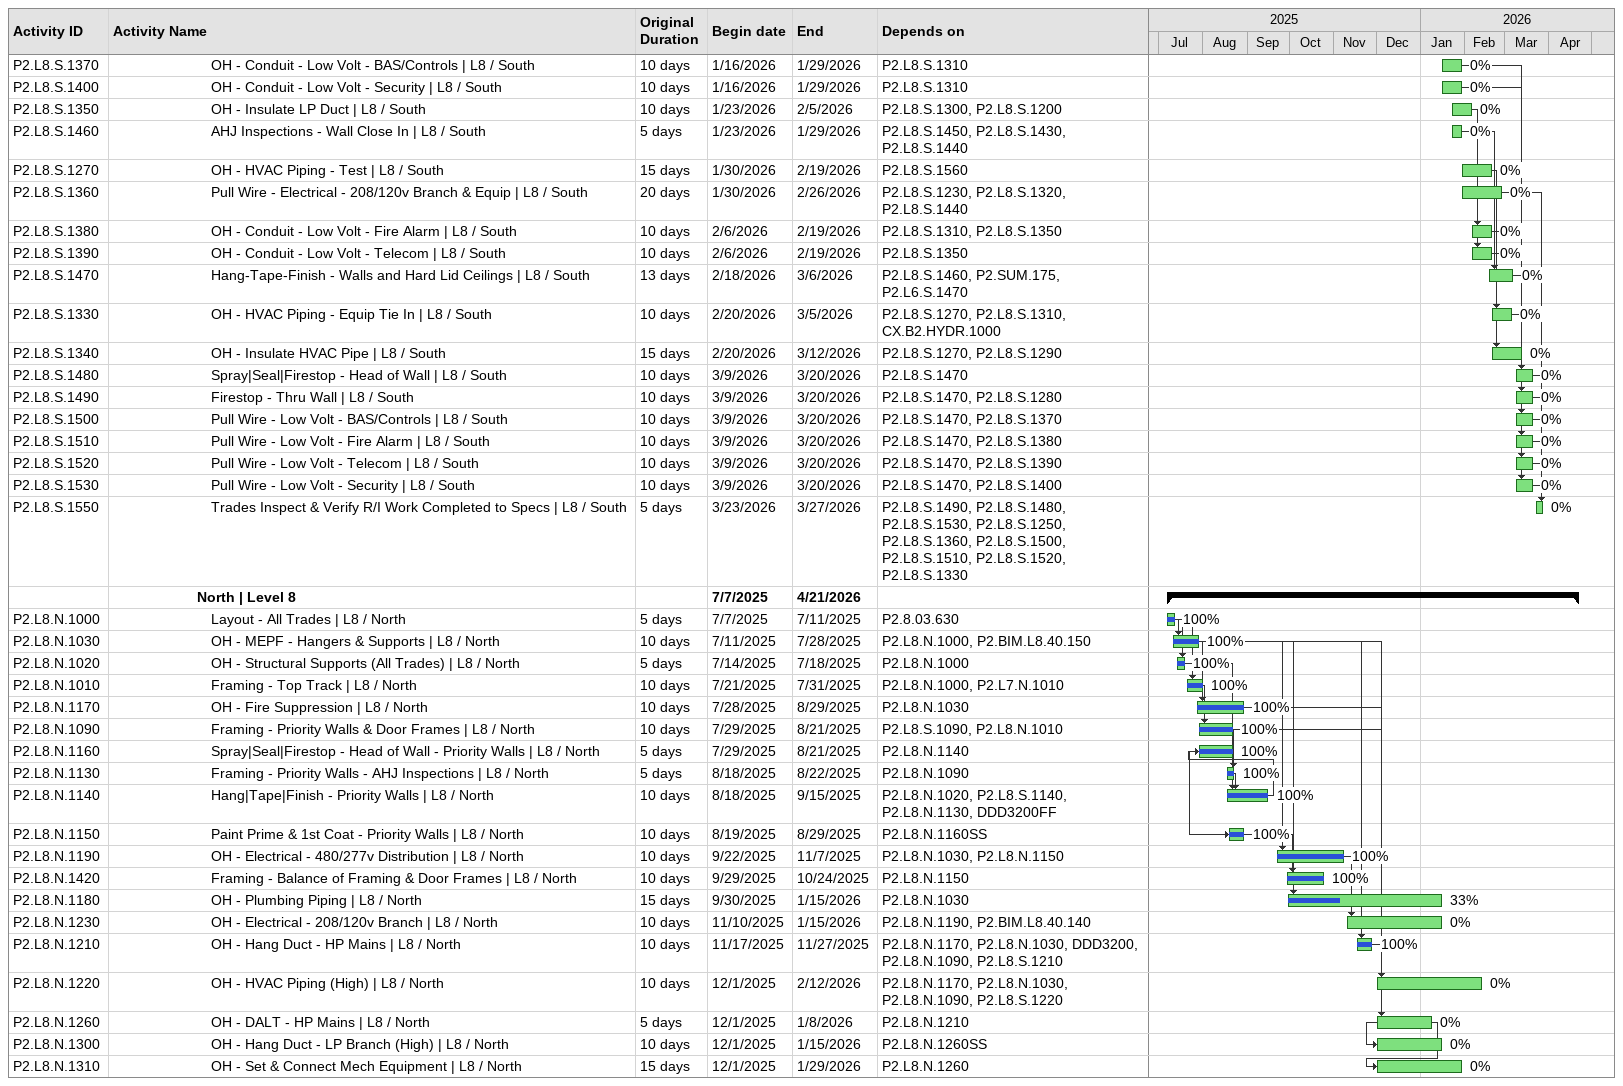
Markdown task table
| ID | Level | Task | Original duration | Start | Finish | Predecessors | % complete |
|---|---|---|---|---|---|---|---|
| P2.L8.S.1370 | 8 | OH - Conduit - Low Volt - BAS/Controls \| L8 / South | 10d | 2026-01-16 | 2026-01-29 | P2.L8.S.1310 | 0 |
| P2.L8.S.1400 | 8 | OH - Conduit - Low Volt - Security \| L8 / South | 10d | 2026-01-16 | 2026-01-29 | P2.L8.S.1310 | 0 |
| P2.L8.S.1350 | 8 | OH - Insulate LP Duct \| L8 / South | 10d | 2026-01-23 | 2026-02-05 | P2.L8.S.1300, P2.L8.S.1200 | 0 |
| P2.L8.S.1460 | 8 | AHJ Inspections - Wall Close In \| L8 / South | 5d | 2026-01-23 | 2026-01-29 | P2.L8.S.1450, P2.L8.S.1430, P2.L8.S.1440 | 0 |
| P2.L8.S.1270 | 8 | OH - HVAC Piping - Test \| L8 / South | 15d | 2026-01-30 | 2026-02-19 | P2.L8.S.1560 | 0 |
| P2.L8.S.1360 | 8 | Pull Wire - Electrical - 208/120v Branch & Equip \| L8 / South | 20d | 2026-01-30 | 2026-02-26 | P2.L8.S.1230, P2.L8.S.1320, P2.L8.S.1440 | 0 |
| P2.L8.S.1380 | 8 | OH - Conduit - Low Volt - Fire Alarm \| L8 / South | 10d | 2026-02-06 | 2026-02-19 | P2.L8.S.1310, P2.L8.S.1350 | 0 |
| P2.L8.S.1390 | 8 | OH - Conduit - Low Volt - Telecom \| L8 / South | 10d | 2026-02-06 | 2026-02-19 | P2.L8.S.1350 | 0 |
| P2.L8.S.1470 | 8 | Hang-Tape-Finish - Walls and Hard Lid Ceilings \| L8 / South | 13d | 2026-02-18 | 2026-03-06 | P2.L8.S.1460, P2.SUM.175, P2.L6.S.1470 | 0 |
| P2.L8.S.1330 | 8 | OH - HVAC Piping - Equip Tie In \| L8 / South | 10d | 2026-02-20 | 2026-03-05 | P2.L8.S.1270, P2.L8.S.1310, CX.B2.HYDR.1000 | 0 |
| P2.L8.S.1340 | 8 | OH - Insulate HVAC Pipe \| L8 / South | 15d | 2026-02-20 | 2026-03-12 | P2.L8.S.1270, P2.L8.S.1290 | 0 |
| P2.L8.S.1480 | 8 | Spray\|Seal\|Firestop - Head of Wall \| L8 / South | 10d | 2026-03-09 | 2026-03-20 | P2.L8.S.1470 | 0 |
| P2.L8.S.1490 | 8 | Firestop - Thru Wall \| L8 / South | 10d | 2026-03-09 | 2026-03-20 | P2.L8.S.1470, P2.L8.S.1280 | 0 |
| P2.L8.S.1500 | 8 | Pull Wire - Low Volt - BAS/Controls \| L8 / South | 10d | 2026-03-09 | 2026-03-20 | P2.L8.S.1470, P2.L8.S.1370 | 0 |
| P2.L8.S.1510 | 8 | Pull Wire - Low Volt - Fire Alarm \| L8 / South | 10d | 2026-03-09 | 2026-03-20 | P2.L8.S.1470, P2.L8.S.1380 | 0 |
| P2.L8.S.1520 | 8 | Pull Wire - Low Volt - Telecom \| L8 / South | 10d | 2026-03-09 | 2026-03-20 | P2.L8.S.1470, P2.L8.S.1390 | 0 |
| P2.L8.S.1530 | 8 | Pull Wire - Low Volt - Security \| L8 / South | 10d | 2026-03-09 | 2026-03-20 | P2.L8.S.1470, P2.L8.S.1400 | 0 |
| P2.L8.S.1550 | 8 | Trades Inspect & Verify R/I Work Completed to Specs \| L8 / South | 5d | 2026-03-23 | 2026-03-27 | P2.L8.S.1490, P2.L8.S.1480, P2.L8.S.1530, P2.L8.S.1250, P2.L8.S.1360, P2.L8.S.1500, P2.L8.S.1510, P2.L8.S.1520, P2.L8.S.1330 | 0 |
|  | 7 | **North \| Level 8** |  | 2025-07-07 | 2026-04-21 |  |  |
| P2.L8.N.1000 | 8 | Layout - All Trades \| L8 / North | 5d | 2025-07-07 | 2025-07-11 | P2.8.03.630 | 100 |
| P2.L8.N.1030 | 8 | OH - MEPF - Hangers & Supports \| L8 / North | 10d | 2025-07-11 | 2025-07-28 | P2.L8.N.1000, P2.BIM.L8.40.150 | 100 |
| P2.L8.N.1020 | 8 | OH - Structural Supports (All Trades) \| L8 / North | 5d | 2025-07-14 | 2025-07-18 | P2.L8.N.1000 | 100 |
| P2.L8.N.1010 | 8 | Framing - Top Track \| L8 / North | 10d | 2025-07-21 | 2025-07-31 | P2.L8.N.1000, P2.L7.N.1010 | 100 |
| P2.L8.N.1170 | 8 | OH - Fire Suppression \| L8 / North | 10d | 2025-07-28 | 2025-08-29 | P2.L8.N.1030 | 100 |
| P2.L8.N.1090 | 8 | Framing - Priority Walls & Door Frames \| L8 / North | 10d | 2025-07-29 | 2025-08-21 | P2.L8.S.1090, P2.L8.N.1010 | 100 |
| P2.L8.N.1160 | 8 | Spray\|Seal\|Firestop - Head of Wall - Priority Walls \| L8 / North | 5d | 2025-07-29 | 2025-08-21 | P2.L8.N.1140 | 100 |
| P2.L8.N.1130 | 8 | Framing - Priority Walls - AHJ Inspections \| L8 / North | 5d | 2025-08-18 | 2025-08-22 | P2.L8.N.1090 | 100 |
| P2.L8.N.1140 | 8 | Hang\|Tape\|Finish - Priority Walls \| L8 / North | 10d | 2025-08-18 | 2025-09-15 | P2.L8.N.1020, P2.L8.S.1140, P2.L8.N.1130, DDD3200FF | 100 |
| P2.L8.N.1150 | 8 | Paint Prime & 1st Coat - Priority Walls \| L8 / North | 10d | 2025-08-19 | 2025-08-29 | P2.L8.N.1160SS | 100 |
| P2.L8.N.1190 | 8 | OH - Electrical - 480/277v Distribution \| L8 / North | 10d | 2025-09-22 | 2025-11-07 | P2.L8.N.1030, P2.L8.N.1150 | 100 |
| P2.L8.N.1420 | 8 | Framing - Balance of Framing & Door Frames \| L8 / North | 10d | 2025-09-29 | 2025-10-24 | P2.L8.N.1150 | 100 |
| P2.L8.N.1180 | 8 | OH - Plumbing Piping \| L8 / North | 15d | 2025-09-30 | 2026-01-15 | P2.L8.N.1030 | 33 |
| P2.L8.N.1230 | 8 | OH - Electrical - 208/120v Branch \| L8 / North | 10d | 2025-11-10 | 2026-01-15 | P2.L8.N.1190, P2.BIM.L8.40.140 | 0 |
| P2.L8.N.1210 | 8 | OH - Hang Duct - HP Mains \| L8 / North | 10d | 2025-11-17 | 2025-11-27 | P2.L8.N.1170, P2.L8.N.1030, DDD3200, P2.L8.N.1090, P2.L8.S.1210 | 100 |
| P2.L8.N.1220 | 8 | OH - HVAC Piping (High) \| L8 / North | 10d | 2025-12-01 | 2026-02-12 | P2.L8.N.1170, P2.L8.N.1030, P2.L8.N.1090, P2.L8.S.1220 | 0 |
| P2.L8.N.1260 | 8 | OH - DALT - HP Mains \| L8 / North | 5d | 2025-12-01 | 2026-01-08 | P2.L8.N.1210 | 0 |
| P2.L8.N.1300 | 8 | OH - Hang Duct - LP Branch (High) \| L8 / North | 10d | 2025-12-01 | 2026-01-15 | P2.L8.N.1260SS | 0 |
| P2.L8.N.1310 | 8 | OH - Set & Connect Mech Equipment \| L8 / North | 15d | 2025-12-01 | 2026-01-29 | P2.L8.N.1260 | 0 |
